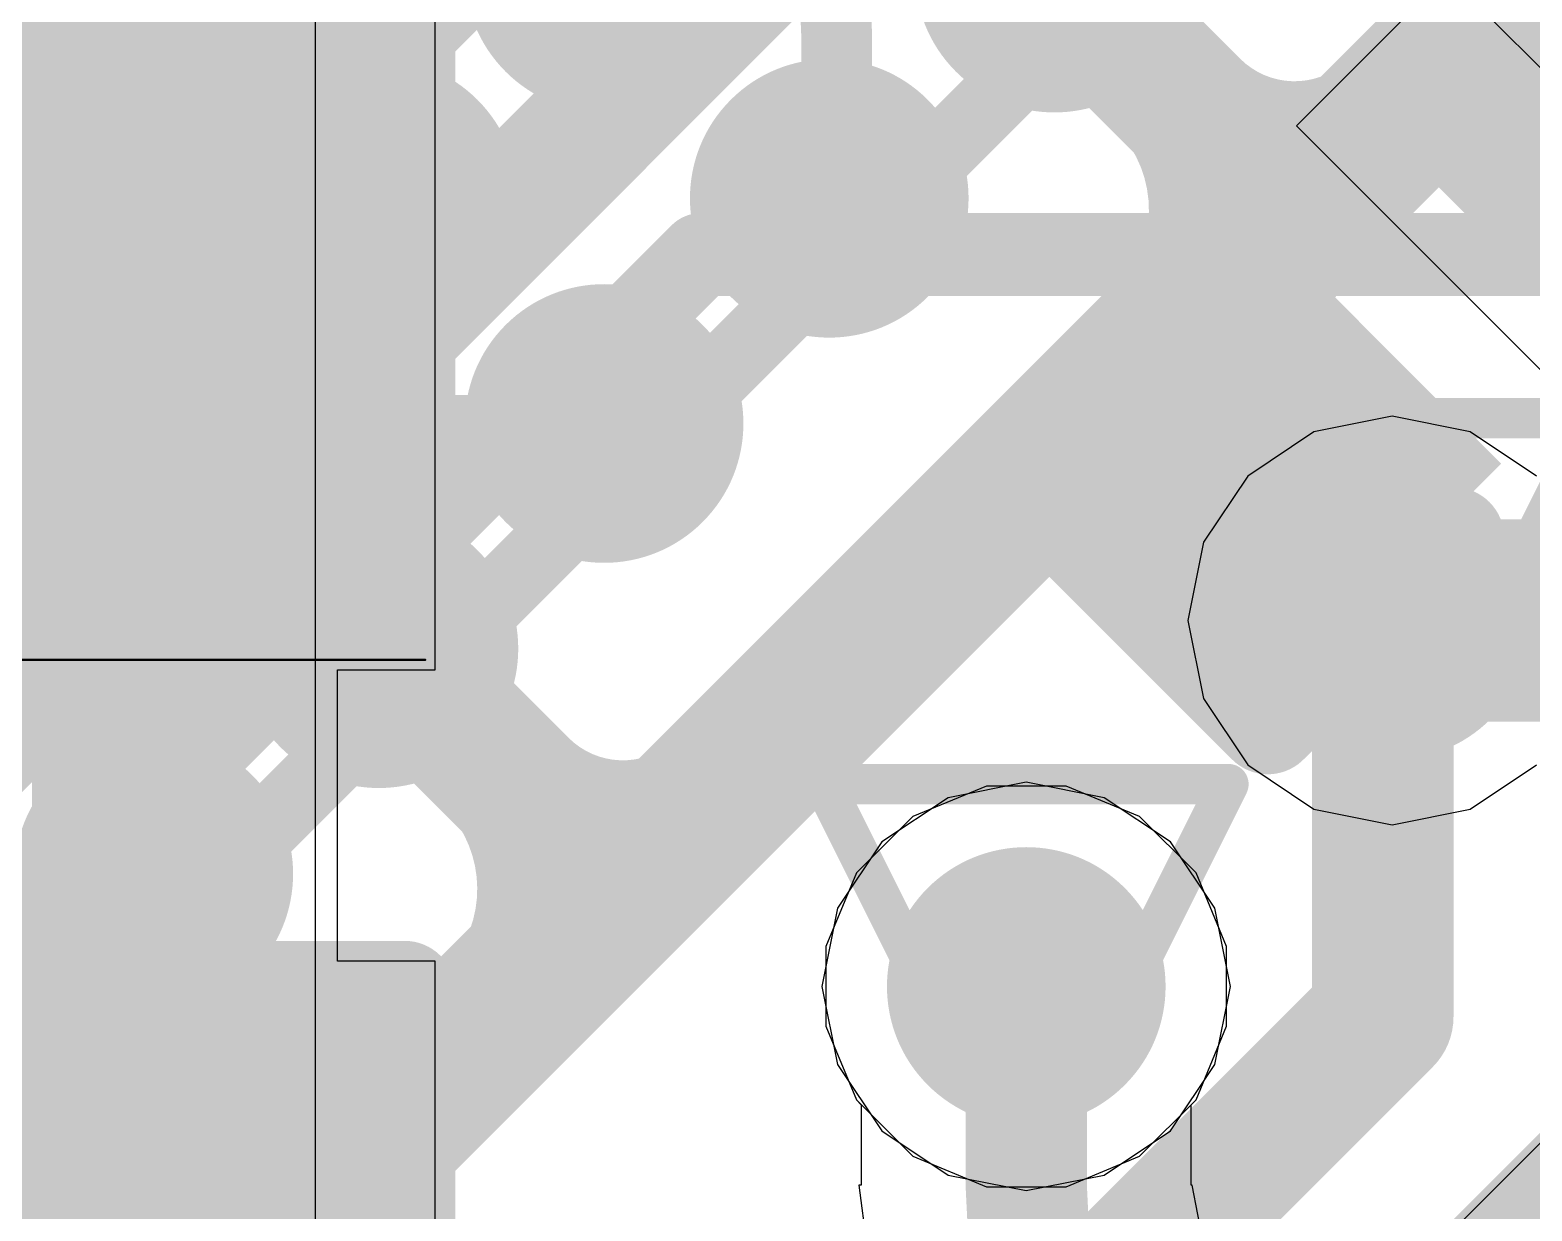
# Model space of a CAD drawing. Header units: inches. Extents: x -6 to 283, y -12 to 154.
# Drawn here: x 45.343 to 47.23, y 7.994 to 9.477 of the extents above; entities that cross this region are included whole.
import ezdxf

# ---------------------------------------------------------------- set-up
doc = ezdxf.new("R2010")
doc.units = ezdxf.units.IN
for name, color, linetype in [('Bottom Layer', 5, 'Continuous'), ('Bottom Overlay', 54, 'Continuous'), ('Bottom Paste', 16, 'Continuous'), ('Bottom Solder', 6, 'Continuous'), ('Drill Drawing', 1, 'Continuous'), ('GND-1', 16, 'Continuous'), ('GND-2', 90, 'Continuous'), ('GND-3', 216, 'Continuous'), ('GND-4', 54, 'Continuous'), ('PWR-1', 156, 'Continuous'), ('PWR-2', 130, 'Continuous'), ('Signal L1', 76, 'Continuous'), ('Signal L2', 6, 'Continuous'), ('Top Layer', 1, 'Continuous'), ('Top Overlay', 2, 'Continuous'), ('Top Paste', 8, 'Continuous'), ('Top Solder', 216, 'Continuous'), ('Via Holes', 16, 'Continuous')]:
    doc.layers.add(name, color=color, linetype=linetype)

# ---------------------------------------------------------------- blocks, each defined once
blk = doc.blocks.new('BGA_565_15_5_14_4__57')
at = {"layer": 'Top Layer'}
h = blk.add_hatch(color=1, dxfattribs=at)
edge = h.paths.add_edge_path()
edge.add_arc((4.875, -5.525), 0.125, 0, 360)
h = blk.add_hatch(color=1, dxfattribs=at)
edge = h.paths.add_edge_path()
edge.add_arc((5.525, -5.525), 0.125, 0, 360)
h = blk.add_hatch(color=1, dxfattribs=at)
edge = h.paths.add_edge_path()
edge.add_arc((4.6, -6.4), 0.125, 0, 360)
h = blk.add_hatch(color=1, dxfattribs=at)
edge = h.paths.add_edge_path()
edge.add_arc((5, -6.4), 0.125, 0, 360)
h = blk.add_hatch(color=1, dxfattribs=at)
edge = h.paths.add_edge_path()
edge.add_arc((5.4, -6.4), 0.125, 0, 360)
h = blk.add_hatch(color=1, dxfattribs=at)
edge = h.paths.add_edge_path()
edge.add_arc((5.8, -6.4), 0.125, 0, 360)
h = blk.add_hatch(color=1, dxfattribs=at)
edge = h.paths.add_edge_path()
edge.add_arc((6.2, -6.4), 0.125, 0, 360)
h = blk.add_hatch(color=1, dxfattribs=at)
edge = h.paths.add_edge_path()
edge.add_arc((5, -6.8), 0.125, 0, 360)
h = blk.add_hatch(color=1, dxfattribs=at)
edge = h.paths.add_edge_path()
edge.add_arc((5.4, -6.8), 0.125, 0, 360)
at = {"layer": 'Top Paste'}
h = blk.add_hatch(color=8, dxfattribs=at)
edge = h.paths.add_edge_path()
edge.add_arc((4.875, -5.525), 0.125, 0, 360)
h = blk.add_hatch(color=8, dxfattribs=at)
edge = h.paths.add_edge_path()
edge.add_arc((5.525, -5.525), 0.125, 0, 360)
h = blk.add_hatch(color=8, dxfattribs=at)
edge = h.paths.add_edge_path()
edge.add_arc((4.6, -6.4), 0.125, 0, 360)
h = blk.add_hatch(color=8, dxfattribs=at)
edge = h.paths.add_edge_path()
edge.add_arc((5, -6.4), 0.125, 0, 360)
h = blk.add_hatch(color=8, dxfattribs=at)
edge = h.paths.add_edge_path()
edge.add_arc((5.4, -6.4), 0.125, 0, 360)
h = blk.add_hatch(color=8, dxfattribs=at)
edge = h.paths.add_edge_path()
edge.add_arc((5.8, -6.4), 0.125, 0, 360)
h = blk.add_hatch(color=8, dxfattribs=at)
edge = h.paths.add_edge_path()
edge.add_arc((6.2, -6.4), 0.125, 0, 360)
h = blk.add_hatch(color=8, dxfattribs=at)
edge = h.paths.add_edge_path()
edge.add_arc((5, -6.8), 0.125, 0, 360)
h = blk.add_hatch(color=8, dxfattribs=at)
edge = h.paths.add_edge_path()
edge.add_arc((5.4, -6.8), 0.125, 0, 360)
at = {"layer": 'Top Solder'}
h = blk.add_hatch(color=216, dxfattribs=at)
edge = h.paths.add_edge_path()
edge.add_arc((4.875, -5.525), 0.175, 0, 360)
h = blk.add_hatch(color=216, dxfattribs=at)
edge = h.paths.add_edge_path()
edge.add_arc((5.525, -5.525), 0.175, 0, 360)
h = blk.add_hatch(color=216, dxfattribs=at)
edge = h.paths.add_edge_path()
edge.add_arc((4.6, -6.4), 0.175, 0, 360)
h = blk.add_hatch(color=216, dxfattribs=at)
edge = h.paths.add_edge_path()
edge.add_arc((5, -6.4), 0.175, 0, 360)
h = blk.add_hatch(color=216, dxfattribs=at)
edge = h.paths.add_edge_path()
edge.add_arc((5.4, -6.4), 0.175, 0, 360)
h = blk.add_hatch(color=216, dxfattribs=at)
edge = h.paths.add_edge_path()
edge.add_arc((5.8, -6.4), 0.175, 0, 360)
h = blk.add_hatch(color=216, dxfattribs=at)
edge = h.paths.add_edge_path()
edge.add_arc((6.2, -6.4), 0.175, 0, 360)
h = blk.add_hatch(color=216, dxfattribs=at)
edge = h.paths.add_edge_path()
edge.add_arc((6.6, -6.4), 0.175, 0, 360)
h = blk.add_hatch(color=216, dxfattribs=at)
edge = h.paths.add_edge_path()
edge.add_arc((5, -6.8), 0.175, 0, 360)
h = blk.add_hatch(color=216, dxfattribs=at)
edge = h.paths.add_edge_path()
edge.add_arc((5.4, -6.8), 0.175, 0, 360)
h = blk.add_hatch(color=216, dxfattribs=at)
edge = h.paths.add_edge_path()
edge.add_arc((6.2, -6.8), 0.175, 0, 360)
at = {"layer": 'Top Overlay'}
blk.add_lwpolyline([(7.845, -7.2958, 0.254, 0.254, 0), (4.22, -7.2958, 0.254, 0.254, 0)], format="xyseb", dxfattribs=at)
blk = doc.blocks.new('R___0402_B_96')
at = {"layer": 'Bottom Layer'}
for points in [[(-0.2413, 0.3175), (-0.2413, -0.3175), (-0.6985, -0.3175), (-0.6985, 0.3175)], [(0.6985, 0.3175), (0.6985, -0.3175), (0.2413, -0.3175), (0.2413, 0.3175)]]:
    blk.add_hatch(color=5, dxfattribs=at).paths.add_polyline_path(points)
at = {"layer": 'Bottom Paste'}
for points in [[(-0.2413, 0.3175), (-0.2413, -0.3175), (-0.6985, -0.3175), (-0.6985, 0.3175)], [(0.6985, 0.3175), (0.6985, -0.3175), (0.2413, -0.3175), (0.2413, 0.3175)]]:
    blk.add_hatch(color=16, dxfattribs=at).paths.add_polyline_path(points)
at = {"layer": 'Bottom Solder'}
for points in [[(-0.1863, 0.3725), (-0.1863, -0.3725), (-0.7535, -0.3725), (-0.7535, 0.3725)], [(0.7535, 0.3725), (0.7535, -0.3725), (0.1863, -0.3725), (0.1863, 0.3725)]]:
    blk.add_hatch(color=6, dxfattribs=at).paths.add_polyline_path(points)
at = {"layer": 'Bottom Overlay'}
for points in [[(0.7874, 0.4064, 0.127, 0.127, 0), (-0.7874, 0.4064, 0.127, 0.127, 0)], [(-0.7874, 0.4064, 0.127, 0.127, 0), (-0.7874, -0.4064, 0.127, 0.127, 0)], [(0.7874, 0.4064, 0.127, 0.127, 0), (0.7874, -0.4064, 0.127, 0.127, 0)], [(0.8128, 0.4318, 0.00323, 0.00323, 0), (-0.8128, 0.4318, 0.00323, 0.00323, 0)], [(0.7874, -0.4064, 0.127, 0.127, 0), (-0.7874, -0.4064, 0.127, 0.127, 0)]]:
    blk.add_lwpolyline(points, format="xyseb", dxfattribs=at)
for points in [[(-0.8191, 0.4064, 0.0635, 0.0635, 1), (-0.7556, 0.4064, 0.0635, 0.0635, 1)], [(-0.8191, 0.4064, 0.0635, 0.0635, 1), (-0.7556, 0.4064, 0.0635, 0.0635, 1)], [(0.7556, 0.4064, 0.0635, 0.0635, 1), (0.8191, 0.4064, 0.0635, 0.0635, 1)], [(0.7556, 0.4064, 0.0635, 0.0635, 1), (0.8191, 0.4064, 0.0635, 0.0635, 1)], [(-0.8136, 0.4318, 0.00161, 0.00161, 1), (-0.812, 0.4318, 0.00161, 0.00161, 1)], [(0.812, 0.4318, 0.00161, 0.00161, 1), (0.8136, 0.4318, 0.00161, 0.00161, 1)], [(-0.8191, -0.4064, 0.0635, 0.0635, 1), (-0.7556, -0.4064, 0.0635, 0.0635, 1)], [(-0.8191, -0.4064, 0.0635, 0.0635, 1), (-0.7556, -0.4064, 0.0635, 0.0635, 1)], [(0.7556, -0.4064, 0.0635, 0.0635, 1), (0.8191, -0.4064, 0.0635, 0.0635, 1)], [(0.7556, -0.4064, 0.0635, 0.0635, 1), (0.8191, -0.4064, 0.0635, 0.0635, 1)]]:
    blk.add_lwpolyline(points, format="xyseb", close=True, dxfattribs=at)
blk = doc.blocks.new('R___0201_B_164')
at = {"layer": 'Bottom Layer'}
for points in [[(-0.41, 0.185), (-0.14, 0.185), (-0.14, -0.185), (-0.41, -0.185)], [(0.14, 0.185), (0.41, 0.185), (0.41, -0.185), (0.14, -0.185)]]:
    blk.add_hatch(color=5, dxfattribs=at).paths.add_polyline_path(points)
at = {"layer": 'Bottom Paste'}
for points in [[(-0.41, 0.185), (-0.14, 0.185), (-0.14, -0.185), (-0.41, -0.185)], [(0.14, 0.185), (0.41, 0.185), (0.41, -0.185), (0.14, -0.185)]]:
    blk.add_hatch(color=16, dxfattribs=at).paths.add_polyline_path(points)
at = {"layer": 'Bottom Solder'}
for points in [[(-0.465, 0.24), (-0.085, 0.24), (-0.085, -0.24), (-0.465, -0.24)], [(0.085, 0.24), (0.465, 0.24), (0.465, -0.24), (0.085, -0.24)]]:
    blk.add_hatch(color=6, dxfattribs=at).paths.add_polyline_path(points)
at = {"layer": 'Bottom Overlay'}
for points in [[(-0.4826, 0.254, 0.127, 0.127, 0), (-0.4826, -0.254, 0.127, 0.127, 0)], [(0.4826, 0.254, 0.127, 0.127, 0), (-0.4826, 0.254, 0.127, 0.127, 0)], [(0.4826, 0.254, 0.127, 0.127, 0), (0.4826, -0.254, 0.127, 0.127, 0)], [(0.4826, -0.254, 0.127, 0.127, 0), (-0.4826, -0.254, 0.127, 0.127, 0)]]:
    blk.add_lwpolyline(points, format="xyseb", dxfattribs=at)
for points in [[(-0.5143, 0.254, 0.0635, 0.0635, 1), (-0.4508, 0.254, 0.0635, 0.0635, 1)], [(-0.5143, 0.254, 0.0635, 0.0635, 1), (-0.4508, 0.254, 0.0635, 0.0635, 1)], [(0.4508, 0.254, 0.0635, 0.0635, 1), (0.5143, 0.254, 0.0635, 0.0635, 1)], [(0.4508, 0.254, 0.0635, 0.0635, 1), (0.5143, 0.254, 0.0635, 0.0635, 1)], [(-0.5143, -0.254, 0.0635, 0.0635, 1), (-0.4508, -0.254, 0.0635, 0.0635, 1)], [(-0.5143, -0.254, 0.0635, 0.0635, 1), (-0.4508, -0.254, 0.0635, 0.0635, 1)], [(0.4508, -0.254, 0.0635, 0.0635, 1), (0.5143, -0.254, 0.0635, 0.0635, 1)], [(0.4508, -0.254, 0.0635, 0.0635, 1), (0.5143, -0.254, 0.0635, 0.0635, 1)]]:
    blk.add_lwpolyline(points, format="xyseb", close=True, dxfattribs=at)
blk = doc.blocks.new('R___0402_B_169')
at = {"layer": 'Bottom Layer'}
for points in [[(-0.2413, 0.3175), (-0.2413, -0.3175), (-0.6985, -0.3175), (-0.6985, 0.3175)], [(0.6985, 0.3175), (0.6985, -0.3175), (0.2413, -0.3175), (0.2413, 0.3175)]]:
    blk.add_hatch(color=5, dxfattribs=at).paths.add_polyline_path(points)
at = {"layer": 'Bottom Paste'}
for points in [[(-0.2413, 0.3175), (-0.2413, -0.3175), (-0.6985, -0.3175), (-0.6985, 0.3175)], [(0.6985, 0.3175), (0.6985, -0.3175), (0.2413, -0.3175), (0.2413, 0.3175)]]:
    blk.add_hatch(color=16, dxfattribs=at).paths.add_polyline_path(points)
at = {"layer": 'Bottom Solder'}
for points in [[(-0.1863, 0.3725), (-0.1863, -0.3725), (-0.7535, -0.3725), (-0.7535, 0.3725)], [(0.7535, 0.3725), (0.7535, -0.3725), (0.1863, -0.3725), (0.1863, 0.3725)]]:
    blk.add_hatch(color=6, dxfattribs=at).paths.add_polyline_path(points)
at = {"layer": 'Bottom Overlay'}
for points in [[(-0.7874, 0.4064, 0.127, 0.127, 0), (-0.7874, -0.4064, 0.127, 0.127, 0)], [(0.7874, 0.4064, 0.127, 0.127, 0), (-0.7874, 0.4064, 0.127, 0.127, 0)], [(0.7874, 0.4064, 0.127, 0.127, 0), (0.7874, -0.4064, 0.127, 0.127, 0)], [(0.8128, 0.4318, 0.00323, 0.00323, 0), (-0.8128, 0.4318, 0.00323, 0.00323, 0)], [(0.7874, -0.4064, 0.127, 0.127, 0), (-0.7874, -0.4064, 0.127, 0.127, 0)]]:
    blk.add_lwpolyline(points, format="xyseb", dxfattribs=at)
for points in [[(-0.8191, 0.4064, 0.0635, 0.0635, 1), (-0.7556, 0.4064, 0.0635, 0.0635, 1)], [(-0.8191, 0.4064, 0.0635, 0.0635, 1), (-0.7556, 0.4064, 0.0635, 0.0635, 1)], [(0.7556, 0.4064, 0.0635, 0.0635, 1), (0.8191, 0.4064, 0.0635, 0.0635, 1)], [(0.7556, 0.4064, 0.0635, 0.0635, 1), (0.8191, 0.4064, 0.0635, 0.0635, 1)], [(-0.8136, 0.4318, 0.00161, 0.00161, 1), (-0.812, 0.4318, 0.00161, 0.00161, 1)], [(0.812, 0.4318, 0.00161, 0.00161, 1), (0.8136, 0.4318, 0.00161, 0.00161, 1)], [(-0.8191, -0.4064, 0.0635, 0.0635, 1), (-0.7556, -0.4064, 0.0635, 0.0635, 1)], [(-0.8191, -0.4064, 0.0635, 0.0635, 1), (-0.7556, -0.4064, 0.0635, 0.0635, 1)], [(0.7556, -0.4064, 0.0635, 0.0635, 1), (0.8191, -0.4064, 0.0635, 0.0635, 1)], [(0.7556, -0.4064, 0.0635, 0.0635, 1), (0.8191, -0.4064, 0.0635, 0.0635, 1)]]:
    blk.add_lwpolyline(points, format="xyseb", close=True, dxfattribs=at)
blk = doc.blocks.new('CAP_0201_B_319')
at = {"layer": 'Bottom Layer'}
for points in [[(-0.45, 0.15), (-0.15, 0.15), (-0.15, -0.15), (-0.45, -0.15)], [(0.15, 0.15), (0.45, 0.15), (0.45, -0.15), (0.15, -0.15)]]:
    blk.add_hatch(color=5, dxfattribs=at).paths.add_polyline_path(points)
at = {"layer": 'Bottom Paste'}
for points in [[(-0.45, 0.15), (-0.15, 0.15), (-0.15, -0.15), (-0.45, -0.15)], [(0.15, 0.15), (0.45, 0.15), (0.45, -0.15), (0.15, -0.15)]]:
    blk.add_hatch(color=16, dxfattribs=at).paths.add_polyline_path(points)
at = {"layer": 'Bottom Solder'}
for points in [[(-0.505, 0.205), (-0.095, 0.205), (-0.095, -0.205), (-0.505, -0.205)], [(0.095, 0.205), (0.505, 0.205), (0.505, -0.205), (0.095, -0.205)]]:
    blk.add_hatch(color=6, dxfattribs=at).paths.add_polyline_path(points)
at = {"layer": 'Bottom Overlay'}
for points in [[(-0.5334, 0.2286, 0.127, 0.127, 0), (-0.2032, 0.2286, 0.127, 0.127, 0)], [(-0.5334, 0.2286, 0.127, 0.127, 0), (-0.5334, -0.2286, 0.127, 0.127, 0)], [(0.2032, 0.2286, 0.127, 0.127, 0), (0.5334, 0.2286, 0.127, 0.127, 0)], [(0.5334, 0.2286, 0.127, 0.127, 0), (0.5334, -0.2286, 0.127, 0.127, 0)], [(-0.5334, -0.2286, 0.127, 0.127, 0), (-0.2032, -0.2286, 0.127, 0.127, 0)], [(0.2032, -0.2286, 0.127, 0.127, 0), (0.5334, -0.2286, 0.127, 0.127, 0)]]:
    blk.add_lwpolyline(points, format="xyseb", dxfattribs=at)
for points in [[(-0.5651, 0.2286, 0.0635, 0.0635, 1), (-0.5016, 0.2286, 0.0635, 0.0635, 1)], [(-0.5651, 0.2286, 0.0635, 0.0635, 1), (-0.5016, 0.2286, 0.0635, 0.0635, 1)], [(-0.2349, 0.2286, 0.0635, 0.0635, 1), (-0.1714, 0.2286, 0.0635, 0.0635, 1)], [(0.1714, 0.2286, 0.0635, 0.0635, 1), (0.2349, 0.2286, 0.0635, 0.0635, 1)], [(0.5016, 0.2286, 0.0635, 0.0635, 1), (0.5651, 0.2286, 0.0635, 0.0635, 1)], [(0.5016, 0.2286, 0.0635, 0.0635, 1), (0.5651, 0.2286, 0.0635, 0.0635, 1)], [(-0.5651, -0.2286, 0.0635, 0.0635, 1), (-0.5016, -0.2286, 0.0635, 0.0635, 1)], [(-0.5651, -0.2286, 0.0635, 0.0635, 1), (-0.5016, -0.2286, 0.0635, 0.0635, 1)], [(-0.2349, -0.2286, 0.0635, 0.0635, 1), (-0.1714, -0.2286, 0.0635, 0.0635, 1)], [(0.1714, -0.2286, 0.0635, 0.0635, 1), (0.2349, -0.2286, 0.0635, 0.0635, 1)], [(0.5016, -0.2286, 0.0635, 0.0635, 1), (0.5651, -0.2286, 0.0635, 0.0635, 1)], [(0.5016, -0.2286, 0.0635, 0.0635, 1), (0.5651, -0.2286, 0.0635, 0.0635, 1)]]:
    blk.add_lwpolyline(points, format="xyseb", close=True, dxfattribs=at)

msp = doc.modelspace()

# ---------------------------------------------------------------- hatches: boundary and pattern name
at = {"layer": 'Bottom Layer'}
h = msp.add_hatch(color=5, dxfattribs=at)
edge = h.paths.add_edge_path()
edge.add_arc((47.0539, 8.7356), 0.15, 0, 360)
h = msp.add_hatch(color=5, dxfattribs=at)
edge = h.paths.add_edge_path()
edge.add_arc((46.5943, 8.276), 0.15, 0, 360)
at = {"layer": 'GND-1'}
h = msp.add_hatch(color=16, dxfattribs=at)
edge = h.paths.add_edge_path()
edge.add_arc((47.0539, 8.7356), 0.15, 0, 360)
h = msp.add_hatch(color=16, dxfattribs=at)
edge = h.paths.add_edge_path()
edge.add_arc((46.5943, 8.276), 0.15, 0, 360)
at = {"layer": 'GND-2'}
h = msp.add_hatch(color=90, dxfattribs=at)
edge = h.paths.add_edge_path()
edge.add_arc((47.0539, 8.7356), 0.15, 0, 360)
h = msp.add_hatch(color=90, dxfattribs=at)
edge = h.paths.add_edge_path()
edge.add_arc((46.5943, 8.276), 0.15, 0, 360)
at = {"layer": 'GND-3'}
h = msp.add_hatch(color=216, dxfattribs=at)
edge = h.paths.add_edge_path()
edge.add_arc((47.0539, 8.7356), 0.15, 0, 360)
h = msp.add_hatch(color=216, dxfattribs=at)
edge = h.paths.add_edge_path()
edge.add_arc((46.5943, 8.276), 0.15, 0, 360)
at = {"layer": 'GND-4'}
h = msp.add_hatch(color=54, dxfattribs=at)
edge = h.paths.add_edge_path()
edge.add_arc((47.0539, 8.7356), 0.15, 0, 360)
h = msp.add_hatch(color=54, dxfattribs=at)
edge = h.paths.add_edge_path()
edge.add_arc((46.5943, 8.276), 0.15, 0, 360)
at = {"layer": 'PWR-1'}
h = msp.add_hatch(color=156, dxfattribs=at)
edge = h.paths.add_edge_path()
edge.add_arc((47.0539, 8.7356), 0.15, 0, 360)
h = msp.add_hatch(color=156, dxfattribs=at)
edge = h.paths.add_edge_path()
edge.add_arc((46.5943, 8.276), 0.15, 0, 360)
at = {"layer": 'PWR-2'}
h = msp.add_hatch(color=130, dxfattribs=at)
edge = h.paths.add_edge_path()
edge.add_arc((47.0539, 8.7356), 0.15, 0, 360)
h = msp.add_hatch(color=130, dxfattribs=at)
edge = h.paths.add_edge_path()
edge.add_arc((46.5943, 8.276), 0.15, 0, 360)
at = {"layer": 'Signal L1'}
h = msp.add_hatch(color=76, dxfattribs=at)
edge = h.paths.add_edge_path()
edge.add_arc((47.0539, 8.7356), 0.15, 0, 360)
h = msp.add_hatch(color=76, dxfattribs=at)
edge = h.paths.add_edge_path()
edge.add_arc((46.5943, 8.276), 0.15, 0, 360)
at = {"layer": 'Signal L2'}
h = msp.add_hatch(color=6, dxfattribs=at)
edge = h.paths.add_edge_path()
edge.add_arc((47.0539, 8.7356), 0.15, 0, 360)
h = msp.add_hatch(color=6, dxfattribs=at)
edge = h.paths.add_edge_path()
edge.add_arc((46.5943, 8.276), 0.15, 0, 360)
at = {"layer": 'Top Layer'}
h = msp.add_hatch(color=1, dxfattribs=at)
edge = h.paths.add_edge_path()
edge.add_arc((47.0539, 8.7356), 0.15, 0, 360)
h = msp.add_hatch(color=1, dxfattribs=at)
edge = h.paths.add_edge_path()
edge.add_arc((46.5943, 8.276), 0.15, 0, 360)
at = {"layer": 'Via Holes'}
h = msp.add_hatch(color=7, dxfattribs=at)
edge = h.paths.add_edge_path()
edge.add_arc((47.0539, 8.7356), 0.075, 0, 360)
h = msp.add_hatch(color=7, dxfattribs=at)
edge = h.paths.add_edge_path()
edge.add_arc((46.5943, 8.276), 0.075, 0, 360)

# ---------------------------------------------------------------- linework, layer by layer
at = {"layer": 'Bottom Layer'}
for p, q in [((47.3255, 9.7486), (46.9337, 9.3568)), ((45.8517, 8.6735), (45.8517, 9.5625)), ((46.9337, 9.3568), (47.3255, 8.9651)), ((45.7291, 8.3078), (45.7291, 8.6735)), ((45.7291, 8.6735), (45.8517, 8.6735)), ((46.5442, 8.5276), (46.4517, 8.4893)), ((46.6443, 8.5276), (46.5442, 8.5276)), ((46.7368, 8.4893), (46.6443, 8.5276)), ((46.4517, 8.4893), (46.381, 8.4185)), ((46.8076, 8.4185), (46.7368, 8.4893)), ((46.381, 8.4185), (46.3427, 8.326)), ((46.8459, 8.326), (46.8076, 8.4185)), ((46.3427, 8.326), (46.3427, 8.2259)), ((46.8459, 8.2259), (46.8459, 8.326)), ((45.8517, 8.3078), (45.7291, 8.3078)), ((45.8517, 7.4188), (45.8517, 8.3078)), ((46.3427, 8.2259), (46.381, 8.1335)), ((46.8076, 8.1335), (46.8459, 8.2259)), ((46.381, 8.1335), (46.3871, 8.1273)), ((46.8014, 8.1273), (46.8076, 8.1335)), ((46.3871, 8.1273), (46.3871, 8.0263)), ((46.8014, 8.0263), (46.8014, 8.1273)), ((47.2745, 8.1141), (47.0479, 7.8875)), ((46.3871, 8.0263), (46.3841, 8.0263)), ((46.3841, 8.0263), (46.4118, 7.8159)), ((46.8026, 8.0263), (46.8014, 8.0263)), ((46.8326, 7.8753), (46.8026, 8.0263))]:
    msp.add_line(p, q, dxfattribs=at)
for points in [[(45.4961, 9.118, 0.2032, 0.2032, 0), (45.4961, 11.4231, 0.2032, 0.2032, 0)], [(45.4961, 7.8633, 0.2032, 0.2032, 0), (45.4961, 9.118, 0.2032, 0.2032, 0)], [(46.5943, 8.0263, 0.1524, 0.1524, 0), (46.5943, 8.276, 0.1524, 0.1524, 0)], [(46.7708, 7.6, 0.1524, 0.1524, -0.198912), (46.5943, 8.0263, 0.1524, 0.1524, 0)]]:
    msp.add_lwpolyline(points, format="xyseb", dxfattribs=at)
for points in [[(45.4453, 9.118, 0.1016, 0.1016, 1), (45.5469, 9.118, 0.1016, 0.1016, 1)], [(45.4453, 9.118, 0.1016, 0.1016, 1), (45.5469, 9.118, 0.1016, 0.1016, 1)], [(46.5562, 8.276, 0.0762, 0.0762, 1), (46.6324, 8.276, 0.0762, 0.0762, 1)], [(46.5562, 8.0263, 0.0762, 0.0762, 1), (46.6324, 8.0263, 0.0762, 0.0762, 1)], [(46.5562, 8.0263, 0.0762, 0.0762, 1), (46.6324, 8.0263, 0.0762, 0.0762, 1)]]:
    msp.add_lwpolyline(points, format="xyseb", close=True, dxfattribs=at)
at = {"layer": 'Drill Drawing'}
for points in [[(46.7999, 8.9896, 0.0508, 0.0508, 0), (47.3079, 8.9896, 0.0508, 0.0508, 0)], [(46.7999, 8.9896, 0.0508, 0.0508, 0), (47.0539, 8.4816, 0.0508, 0.0508, 0)], [(47.0539, 8.4816, 0.0508, 0.0508, 0), (47.3079, 8.9896, 0.0508, 0.0508, 0)], [(46.3403, 8.53, 0.0508, 0.0508, 0), (46.8483, 8.53, 0.0508, 0.0508, 0)], [(46.3403, 8.53, 0.0508, 0.0508, 0), (46.5943, 8.022, 0.0508, 0.0508, 0)], [(46.5943, 8.022, 0.0508, 0.0508, 0), (46.8483, 8.53, 0.0508, 0.0508, 0)]]:
    msp.add_lwpolyline(points, format="xyseb", dxfattribs=at)
for points in [[(46.7872, 8.9896, 0.0254, 0.0254, 1), (46.8126, 8.9896, 0.0254, 0.0254, 1)], [(46.7872, 8.9896, 0.0254, 0.0254, 1), (46.8126, 8.9896, 0.0254, 0.0254, 1)], [(46.3276, 8.53, 0.0254, 0.0254, 1), (46.353, 8.53, 0.0254, 0.0254, 1)], [(46.3276, 8.53, 0.0254, 0.0254, 1), (46.353, 8.53, 0.0254, 0.0254, 1)], [(46.8356, 8.53, 0.0254, 0.0254, 1), (46.861, 8.53, 0.0254, 0.0254, 1)], [(46.8356, 8.53, 0.0254, 0.0254, 1), (46.861, 8.53, 0.0254, 0.0254, 1)], [(47.0412, 8.4816, 0.0254, 0.0254, 1), (47.0666, 8.4816, 0.0254, 0.0254, 1)], [(47.0412, 8.4816, 0.0254, 0.0254, 1), (47.0666, 8.4816, 0.0254, 0.0254, 1)], [(46.5816, 8.022, 0.0254, 0.0254, 1), (46.607, 8.022, 0.0254, 0.0254, 1)], [(46.5816, 8.022, 0.0254, 0.0254, 1), (46.607, 8.022, 0.0254, 0.0254, 1)]]:
    msp.add_lwpolyline(points, format="xyseb", close=True, dxfattribs=at)
at = {"layer": 'GND-1'}
for p, q in [((46.5442, 8.5276), (46.4517, 8.4893)), ((46.6443, 8.5276), (46.5442, 8.5276)), ((46.7368, 8.4893), (46.6443, 8.5276)), ((46.4517, 8.4893), (46.381, 8.4185)), ((46.8076, 8.4185), (46.7368, 8.4893)), ((46.381, 8.4185), (46.3427, 8.326)), ((46.8459, 8.326), (46.8076, 8.4185)), ((46.3427, 8.326), (46.3427, 8.2259)), ((46.8459, 8.2259), (46.8459, 8.326)), ((46.3427, 8.2259), (46.381, 8.1335)), ((46.8076, 8.1335), (46.8459, 8.2259)), ((46.381, 8.1335), (46.4517, 8.0627)), ((46.7368, 8.0627), (46.8076, 8.1335)), ((46.4517, 8.0627), (46.5442, 8.0244)), ((46.6443, 8.0244), (46.7368, 8.0627)), ((46.5442, 8.0244), (46.6443, 8.0244))]:
    msp.add_line(p, q, dxfattribs=at)
at = {"layer": 'GND-2'}
for p, q in [((46.5442, 8.5276), (46.4517, 8.4893)), ((46.6443, 8.5276), (46.5442, 8.5276)), ((46.7368, 8.4893), (46.6443, 8.5276)), ((46.4517, 8.4893), (46.381, 8.4185)), ((46.8076, 8.4185), (46.7368, 8.4893)), ((46.381, 8.4185), (46.3427, 8.326)), ((46.8459, 8.326), (46.8076, 8.4185)), ((46.3427, 8.326), (46.3427, 8.2259)), ((46.8459, 8.2259), (46.8459, 8.326)), ((46.3427, 8.2259), (46.381, 8.1335)), ((46.8076, 8.1335), (46.8459, 8.2259)), ((46.381, 8.1335), (46.4517, 8.0627)), ((46.7368, 8.0627), (46.8076, 8.1335)), ((46.4517, 8.0627), (46.5442, 8.0244)), ((46.6443, 8.0244), (46.7368, 8.0627)), ((46.5442, 8.0244), (46.6443, 8.0244))]:
    msp.add_line(p, q, dxfattribs=at)
at = {"layer": 'GND-3'}
for p, q in [((46.5442, 8.5276), (46.4517, 8.4893)), ((46.6443, 8.5276), (46.5442, 8.5276)), ((46.7368, 8.4893), (46.6443, 8.5276)), ((46.4517, 8.4893), (46.381, 8.4185)), ((46.8076, 8.4185), (46.7368, 8.4893)), ((46.381, 8.4185), (46.3427, 8.326)), ((46.8459, 8.326), (46.8076, 8.4185)), ((46.3427, 8.326), (46.3427, 8.2259)), ((46.8459, 8.2259), (46.8459, 8.326)), ((46.3427, 8.2259), (46.381, 8.1335)), ((46.8076, 8.1335), (46.8459, 8.2259)), ((46.381, 8.1335), (46.4517, 8.0627)), ((46.7368, 8.0627), (46.8076, 8.1335)), ((46.4517, 8.0627), (46.5442, 8.0244)), ((46.6443, 8.0244), (46.7368, 8.0627)), ((46.5442, 8.0244), (46.6443, 8.0244))]:
    msp.add_line(p, q, dxfattribs=at)
at = {"layer": 'GND-4'}
for p, q in [((46.5442, 8.5276), (46.4517, 8.4893)), ((46.6443, 8.5276), (46.5442, 8.5276)), ((46.7368, 8.4893), (46.6443, 8.5276)), ((46.4517, 8.4893), (46.381, 8.4185)), ((46.8076, 8.4185), (46.7368, 8.4893)), ((46.381, 8.4185), (46.3427, 8.326)), ((46.8459, 8.326), (46.8076, 8.4185)), ((46.3427, 8.326), (46.3427, 8.2259)), ((46.8459, 8.2259), (46.8459, 8.326)), ((46.3427, 8.2259), (46.381, 8.1335)), ((46.8076, 8.1335), (46.8459, 8.2259)), ((46.381, 8.1335), (46.4517, 8.0627)), ((46.7368, 8.0627), (46.8076, 8.1335)), ((46.4517, 8.0627), (46.5442, 8.0244)), ((46.6443, 8.0244), (46.7368, 8.0627)), ((46.5442, 8.0244), (46.6443, 8.0244))]:
    msp.add_line(p, q, dxfattribs=at)
at = {"layer": 'PWR-1'}
for p, q in [((45.7016, 7.4653), (45.7016, 10.4959)), ((47.0539, 8.9921), (46.9557, 8.9726)), ((47.1521, 8.9726), (47.0539, 8.9921)), ((46.9557, 8.9726), (46.8725, 8.917)), ((47.2353, 8.917), (47.1521, 8.9726)), ((46.8725, 8.917), (46.8169, 8.8338)), ((46.8169, 8.8338), (46.7974, 8.7356)), ((46.7974, 8.7356), (46.8169, 8.6374)), ((46.8169, 8.6374), (46.8725, 8.5542)), ((46.8725, 8.5542), (46.9557, 8.4986)), ((47.1521, 8.4986), (47.2353, 8.5542)), ((46.5943, 8.5325), (46.4961, 8.513)), ((46.6924, 8.513), (46.5943, 8.5325)), ((46.4961, 8.513), (46.4129, 8.4574)), ((46.7757, 8.4574), (46.6924, 8.513)), ((46.9557, 8.4986), (47.0539, 8.4791)), ((47.0539, 8.4791), (47.1521, 8.4986)), ((46.4129, 8.4574), (46.3573, 8.3741)), ((46.8313, 8.3741), (46.7757, 8.4574)), ((46.3573, 8.3741), (46.3377, 8.276)), ((46.8508, 8.276), (46.8313, 8.3741)), ((46.3377, 8.276), (46.3573, 8.1778)), ((46.8313, 8.1778), (46.8508, 8.276)), ((46.3573, 8.1778), (46.4129, 8.0946)), ((46.7757, 8.0946), (46.8313, 8.1778)), ((46.4129, 8.0946), (46.4961, 8.039)), ((46.6924, 8.039), (46.7757, 8.0946)), ((46.4961, 8.039), (46.5943, 8.0195)), ((46.5943, 8.0195), (46.6924, 8.039))]:
    msp.add_line(p, q, dxfattribs=at)
msp.add_lwpolyline([(45.4215, 4.9266, 0.1524, 0.1524, 0), (45.4215, 10.6079, 0.1524, 0.1524, 0)], format="xyseb", dxfattribs=at)
at = {"layer": 'PWR-2'}
for p, q in [((42.3857, 14.2841), (47.3151, 9.3547)), ((47.0539, 8.9921), (46.9557, 8.9726)), ((47.1521, 8.9726), (47.0539, 8.9921)), ((46.9557, 8.9726), (46.8725, 8.917)), ((47.2353, 8.917), (47.1521, 8.9726)), ((46.8725, 8.917), (46.8169, 8.8338)), ((46.8169, 8.8338), (46.7974, 8.7356)), ((46.7974, 8.7356), (46.8169, 8.6374)), ((46.8169, 8.6374), (46.8725, 8.5542)), ((46.8725, 8.5542), (46.9557, 8.4986)), ((47.1521, 8.4986), (47.2353, 8.5542)), ((46.5943, 8.5325), (46.4961, 8.513)), ((46.6924, 8.513), (46.5943, 8.5325)), ((46.4961, 8.513), (46.4129, 8.4574)), ((46.7757, 8.4574), (46.6924, 8.513)), ((46.9557, 8.4986), (47.0539, 8.4791)), ((47.0539, 8.4791), (47.1521, 8.4986)), ((46.4129, 8.4574), (46.3573, 8.3741)), ((46.8313, 8.3741), (46.7757, 8.4574)), ((46.3573, 8.3741), (46.3377, 8.276)), ((46.8508, 8.276), (46.8313, 8.3741)), ((46.3377, 8.276), (46.3573, 8.1778)), ((46.8313, 8.1778), (46.8508, 8.276)), ((46.3573, 8.1778), (46.4129, 8.0946)), ((46.7757, 8.0946), (46.8313, 8.1778)), ((46.4129, 8.0946), (46.4961, 8.039)), ((46.6924, 8.039), (46.7757, 8.0946)), ((46.4961, 8.039), (46.5943, 8.0195)), ((46.5943, 8.0195), (46.6924, 8.039))]:
    msp.add_line(p, q, dxfattribs=at)
at = {"layer": 'Signal L1'}
for points in [[(43.0948, 7.1439, 0.0889, 0.0889, 0), (47.5048, 11.5539, 0.0889, 0.0889, 0)], [(43.2158, 6.8518, 0.0889, 0.0889, 0), (47.7969, 11.4329, 0.0889, 0.0889, 0)], [(43.3088, 6.5589, 0.0889, 0.0889, 0), (48.0916, 11.3417, 0.0889, 0.0889, 0)], [(43.4298, 6.2668, 0.0889, 0.0889, 0), (48.3837, 11.2207, 0.0889, 0.0889, 0)]]:
    msp.add_lwpolyline(points, format="xyseb", dxfattribs=at)
at = {"layer": 'Signal L2'}
for points in [[(41.5363, 5.5546, 0.1041, 0.1041, 0), (46.2134, 10.2317, 0.1041, 0.1041, 0)], [(41.7936, 5.479, 0.1041, 0.1041, 0), (46.4647, 10.15, 0.1041, 0.1041, 0)], [(42.0536, 5.402, 0.1041, 0.1041, 0), (46.7054, 10.0539, 0.1041, 0.1041, 0)], [(42.3157, 5.3251, 0.1041, 0.1041, 0), (46.1858, 9.1952, 0.1041, 0.1041, 0)], [(46.1858, 9.1952, 0.1041, 0.1041, 0), (47.5111, 9.1952, 0.1041, 0.1041, 0)]]:
    msp.add_lwpolyline(points, format="xyseb", dxfattribs=at)
msp.add_lwpolyline([(46.1597, 9.1952, 0.0521, 0.0521, 1), (46.2118, 9.1952, 0.0521, 0.0521, 1)], format="xyseb", close=True, dxfattribs=at)
msp.add_lwpolyline([(46.1597, 9.1952, 0.0521, 0.0521, 1), (46.2118, 9.1952, 0.0521, 0.0521, 1)], format="xyseb", close=True, dxfattribs=at)
at = {"layer": 'Top Layer'}
for points in [[(46.1932, 8.504, 0.2032, 0.2032, 0), (47.7755, 10.0862, 0.2032, 0.2032, 0)], [(44.969, 9.665, 0.0889, 0.0889, 0), (45.5752, 9.0588, 0.0889, 0.0889, 0)], [(46.35, 9.6021, 0.0889, 0.0889, 0), (46.3561, 9.4738, 0.0889, 0.0889, 0)], [(46.6297, 9.5487, 0.1778, 0.1778, 0), (46.8256, 9.3528, 0.1778, 0.1778, 0)], [(45.4919, 9.5552, 0.0889, 0.0889, 0), (45.7812, 9.2659, 0.0889, 0.0889, 0)], [(46.3561, 9.4738, 0.0889, 0.0889, -0.011775), (46.3562, 9.4696, 0.0889, 0.0889, 0)], [(46.3562, 9.4277, 0.0889, 0.0889, 0), (46.3562, 9.4696, 0.0889, 0.0889, 0)], [(46.3469, 9.2659, 0.0889, 0.0889, 0), (46.3562, 9.4277, 0.0889, 0.0889, 0)], [(46.8005, 9.3778, 0.1778, 0.1778, -0.351154), (46.7684, 9.0846, 0.1778, 0.1778, 0)], [(47.0537, 9.37, 0.1778, 0.1778, -0.394468), (46.8006, 9.3779, 0.1778, 0.1778, 0)], [(45.0121, 9.3525, 0.0889, 0.0889, 0), (45.4723, 8.8922, 0.0889, 0.0889, 0)], [(46.8831, 8.9065, 0.1778, 0.1778, -0.351154), (46.9153, 9.1997, 0.1778, 0.1778, 0)], [(45.7604, 8.9745, 0.0889, 0.0889, -0.179792), (45.5752, 9.0588, 0.0889, 0.0889, 0)], [(46.6299, 8.9144, 0.1778, 0.1778, -0.394468), (46.883, 8.9065, 0.1778, 0.1778, 0)], [(45.7604, 8.9745, 0.0889, 0.0889, 0), (46.0555, 8.9745, 0.0889, 0.0889, 0)], [(46.0555, 8.9745, 0.0889, 0.0889, 0), (46.0641, 8.983, 0.0889, 0.0889, 0)], [(46.858, 8.9315, 0.1778, 0.1778, 0), (47.0539, 8.7356, 0.1778, 0.1778, 0)], [(45.4723, 8.8922, 0.0889, 0.0889, -0.198886), (45.4984, 8.8294, 0.0889, 0.0889, 0)], [(45.4984, 8.4174, 0.0889, 0.0889, 0), (45.4984, 8.8294, 0.0889, 0.0889, 0)], [(47.0539, 8.7356, 0.254, 0.254, 0), (47.9731, 8.7356, 0.254, 0.254, 0)], [(47.0422, 8.2377, 0.1778, 0.1778, 0), (47.0422, 8.7239, 0.1778, 0.1778, 0)], [(45.7861, 8.6959, 0.1778, 0.1778, 0), (45.982, 8.5, 0.1778, 0.1778, 0)], [(45.9474, 8.2582, 0.2032, 0.2032, 0), (46.1932, 8.504, 0.2032, 0.2032, 0)], [(45.9568, 8.5249, 0.1778, 0.1778, -0.310112), (45.9474, 8.2582, 0.1778, 0.1778, 0)], [(46.1932, 8.504, 0.1778, 0.1778, -0.361645), (45.9569, 8.525, 0.1778, 0.1778, 0)], [(46.21, 8.5171, 0.1778, 0.1778, -0.028725), (46.1932, 8.504, 0.1778, 0.1778, 0)], [(45.6615, 7.9722, 0.2032, 0.2032, 0), (45.9474, 8.2582, 0.2032, 0.2032, 0)], [(45.9474, 8.2582, 0.1778, 0.1778, -0.037012), (45.9247, 8.2318, 0.1778, 0.1778, 0)], [(46.2013, 7.3968, 0.1778, 0.1778, 0), (47.0422, 8.2377, 0.1778, 0.1778, 0)], [(45.6615, 7.8554, 0.2032, 0.2032, 0), (45.6615, 7.9722, 0.2032, 0.2032, 0)]]:
    msp.add_lwpolyline(points, format="xyseb", dxfattribs=at)
for points in [[(46.5853, 9.5487, 0.0889, 0.0889, 1), (46.6742, 9.5487, 0.0889, 0.0889, 1)], [(46.3338, 9.4738, 0.0445, 0.0445, 1), (46.3783, 9.4738, 0.0445, 0.0445, 1)], [(46.3338, 9.4738, 0.0445, 0.0445, 1), (46.3783, 9.4738, 0.0445, 0.0445, 1)], [(46.3339, 9.4696, 0.0445, 0.0445, 1), (46.3784, 9.4696, 0.0445, 0.0445, 1)], [(46.3339, 9.4696, 0.0445, 0.0445, 1), (46.3784, 9.4696, 0.0445, 0.0445, 1)], [(46.3339, 9.4277, 0.0445, 0.0445, 1), (46.3784, 9.4277, 0.0445, 0.0445, 1)], [(46.3339, 9.4277, 0.0445, 0.0445, 1), (46.3784, 9.4277, 0.0445, 0.0445, 1)], [(46.7561, 9.3778, 0.0889, 0.0889, 1), (46.845, 9.3778, 0.0889, 0.0889, 1)], [(46.7561, 9.3779, 0.0889, 0.0889, 1), (46.845, 9.3779, 0.0889, 0.0889, 1)], [(47.0093, 9.37, 0.0889, 0.0889, 1), (47.0982, 9.37, 0.0889, 0.0889, 1)], [(46.7812, 9.3528, 0.0889, 0.0889, 1), (46.8701, 9.3528, 0.0889, 0.0889, 1)], [(45.759, 9.2659, 0.0445, 0.0445, 1), (45.8034, 9.2659, 0.0445, 0.0445, 1)], [(46.3247, 9.2659, 0.0445, 0.0445, 1), (46.3691, 9.2659, 0.0445, 0.0445, 1)], [(46.8708, 9.1997, 0.0889, 0.0889, 1), (46.9597, 9.1997, 0.0889, 0.0889, 1)], [(46.7239, 9.0846, 0.0889, 0.0889, 1), (46.8128, 9.0846, 0.0889, 0.0889, 1)], [(45.553, 9.0588, 0.0445, 0.0445, 1), (45.5974, 9.0588, 0.0445, 0.0445, 1)], [(45.553, 9.0588, 0.0445, 0.0445, 1), (45.5974, 9.0588, 0.0445, 0.0445, 1)], [(45.7382, 8.9745, 0.0445, 0.0445, 1), (45.7827, 8.9745, 0.0445, 0.0445, 1)], [(45.7382, 8.9745, 0.0445, 0.0445, 1), (45.7827, 8.9745, 0.0445, 0.0445, 1)], [(46.0333, 8.9745, 0.0445, 0.0445, 1), (46.0778, 8.9745, 0.0445, 0.0445, 1)], [(46.0333, 8.9745, 0.0445, 0.0445, 1), (46.0778, 8.9745, 0.0445, 0.0445, 1)], [(46.0418, 8.983, 0.0445, 0.0445, 1), (46.0863, 8.983, 0.0445, 0.0445, 1)], [(46.8135, 8.9315, 0.0889, 0.0889, 1), (46.9024, 8.9315, 0.0889, 0.0889, 1)], [(46.5855, 8.9144, 0.0889, 0.0889, 1), (46.6744, 8.9144, 0.0889, 0.0889, 1)], [(46.8386, 8.9065, 0.0889, 0.0889, 1), (46.9275, 8.9065, 0.0889, 0.0889, 1)], [(46.8387, 8.9065, 0.0889, 0.0889, 1), (46.9276, 8.9065, 0.0889, 0.0889, 1)], [(45.4501, 8.8922, 0.0445, 0.0445, 1), (45.4946, 8.8922, 0.0445, 0.0445, 1)], [(45.4501, 8.8922, 0.0445, 0.0445, 1), (45.4946, 8.8922, 0.0445, 0.0445, 1)], [(45.4761, 8.8294, 0.0445, 0.0445, 1), (45.5206, 8.8294, 0.0445, 0.0445, 1)], [(45.4761, 8.8294, 0.0445, 0.0445, 1), (45.5206, 8.8294, 0.0445, 0.0445, 1)], [(46.9904, 8.7356, 0.127, 0.127, 1), (47.1174, 8.7356, 0.127, 0.127, 1)], [(46.9977, 8.7239, 0.0889, 0.0889, 1), (47.0866, 8.7239, 0.0889, 0.0889, 1)], [(47.0094, 8.7356, 0.0889, 0.0889, 1), (47.0983, 8.7356, 0.0889, 0.0889, 1)], [(45.7416, 8.6959, 0.0889, 0.0889, 1), (45.8305, 8.6959, 0.0889, 0.0889, 1)], [(45.9124, 8.5249, 0.0889, 0.0889, 1), (46.0013, 8.5249, 0.0889, 0.0889, 1)], [(45.9125, 8.525, 0.0889, 0.0889, 1), (46.0014, 8.525, 0.0889, 0.0889, 1)], [(46.1424, 8.504, 0.1016, 0.1016, 1), (46.244, 8.504, 0.1016, 0.1016, 1)], [(46.1424, 8.504, 0.1016, 0.1016, 1), (46.244, 8.504, 0.1016, 0.1016, 1)], [(46.1656, 8.5171, 0.0889, 0.0889, 1), (46.2545, 8.5171, 0.0889, 0.0889, 1)], [(45.9375, 8.5, 0.0889, 0.0889, 1), (46.0264, 8.5, 0.0889, 0.0889, 1)], [(46.1488, 8.504, 0.0889, 0.0889, 1), (46.2377, 8.504, 0.0889, 0.0889, 1)], [(46.1488, 8.504, 0.0889, 0.0889, 1), (46.2377, 8.504, 0.0889, 0.0889, 1)], [(45.4761, 8.4174, 0.0445, 0.0445, 1), (45.5206, 8.4174, 0.0445, 0.0445, 1)], [(45.8966, 8.2582, 0.1016, 0.1016, 1), (45.9982, 8.2582, 0.1016, 0.1016, 1)], [(45.8966, 8.2582, 0.1016, 0.1016, 1), (45.9982, 8.2582, 0.1016, 0.1016, 1)], [(45.903, 8.2582, 0.0889, 0.0889, 1), (45.9919, 8.2582, 0.0889, 0.0889, 1)], [(45.903, 8.2582, 0.0889, 0.0889, 1), (45.9919, 8.2582, 0.0889, 0.0889, 1)], [(45.8803, 8.2318, 0.0889, 0.0889, 1), (45.9692, 8.2318, 0.0889, 0.0889, 1)], [(46.9977, 8.2377, 0.0889, 0.0889, 1), (47.0866, 8.2377, 0.0889, 0.0889, 1)], [(46.9977, 8.2377, 0.0889, 0.0889, 1), (47.0866, 8.2377, 0.0889, 0.0889, 1)], [(45.6107, 7.9722, 0.1016, 0.1016, 1), (45.7123, 7.9722, 0.1016, 0.1016, 1)], [(45.6107, 7.9722, 0.1016, 0.1016, 1), (45.7123, 7.9722, 0.1016, 0.1016, 1)]]:
    msp.add_lwpolyline(points, format="xyseb", close=True, dxfattribs=at)

# ---------------------------------------------------------------- block references
for name, p, rotation in [('BGA_565_15_5_14_4__57', (54.4079, 8.2759), 225), ('CAP_0201_B_319', (47.1133, 9.1447), 45), ('R___0402_B_96', (45.0262, 9.118), 180), ('R___0402_B_169', (45.0262, 7.8633), 180), ('R___0201_B_164', (47.6352, 7.7153), 135)]:
    msp.add_blockref(name, p, dxfattribs=dict(rotation=rotation))

doc.saveas('drawing.dxf')
